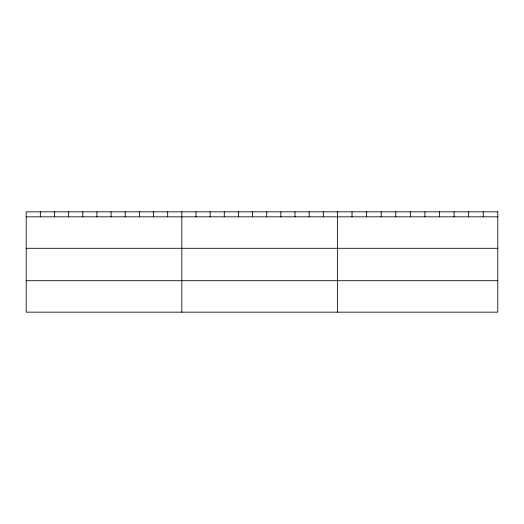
<?xml version="1.0" encoding="UTF-8"?>
<svg xmlns="http://www.w3.org/2000/svg" width="524" height="524" viewBox="0 0 524 524"><rect width="100%" height="100%" fill="white"/><g stroke="black" fill="none" stroke-linecap="round" stroke-linejoin="round"><path stroke-width="0.79" d="M26.2 216.838L497.8 216.838M26.2 248.297L497.8 248.297M26.2 280.7L497.8 280.7M483.226 211.84L483.226 216.838M468.646 211.84L468.646 216.838M454.072 211.84L454.072 216.838M439.492 211.84L439.492 216.838M424.918 211.84L424.918 216.838M410.338 211.84L410.338 216.838M395.764 211.84L395.764 216.838M381.184 211.84L381.184 216.838M366.61 211.84L366.61 216.838M352.03 211.84L352.03 216.838M337.456 211.84L337.456 312.16M323.308 211.84L323.308 216.838M309.16 211.84L309.16 216.838M295.012 211.84L295.012 216.838M280.864 211.84L280.864 216.838M266.716 211.84L266.716 216.838M252.568 211.84L252.568 216.838M238.42 211.84L238.42 216.838M224.272 211.84L224.272 216.838M210.124 211.84L210.124 216.838M195.976 211.84L195.976 216.838M181.828 211.84L181.828 312.16M167.68 211.84L167.68 216.838M153.532 211.84L153.532 216.838M139.384 211.84L139.384 216.838M125.236 211.84L125.236 216.838M111.088 211.84L111.088 216.838M96.94 211.84L96.94 216.838M82.792 211.84L82.792 216.838M68.644 211.84L68.644 216.838M54.496 211.84L54.496 216.838M40.348 211.84L40.348 216.838M497.8 211.84L26.2 211.84L26.2 312.16L497.8 312.16L497.8 211.84"/></g></svg>
